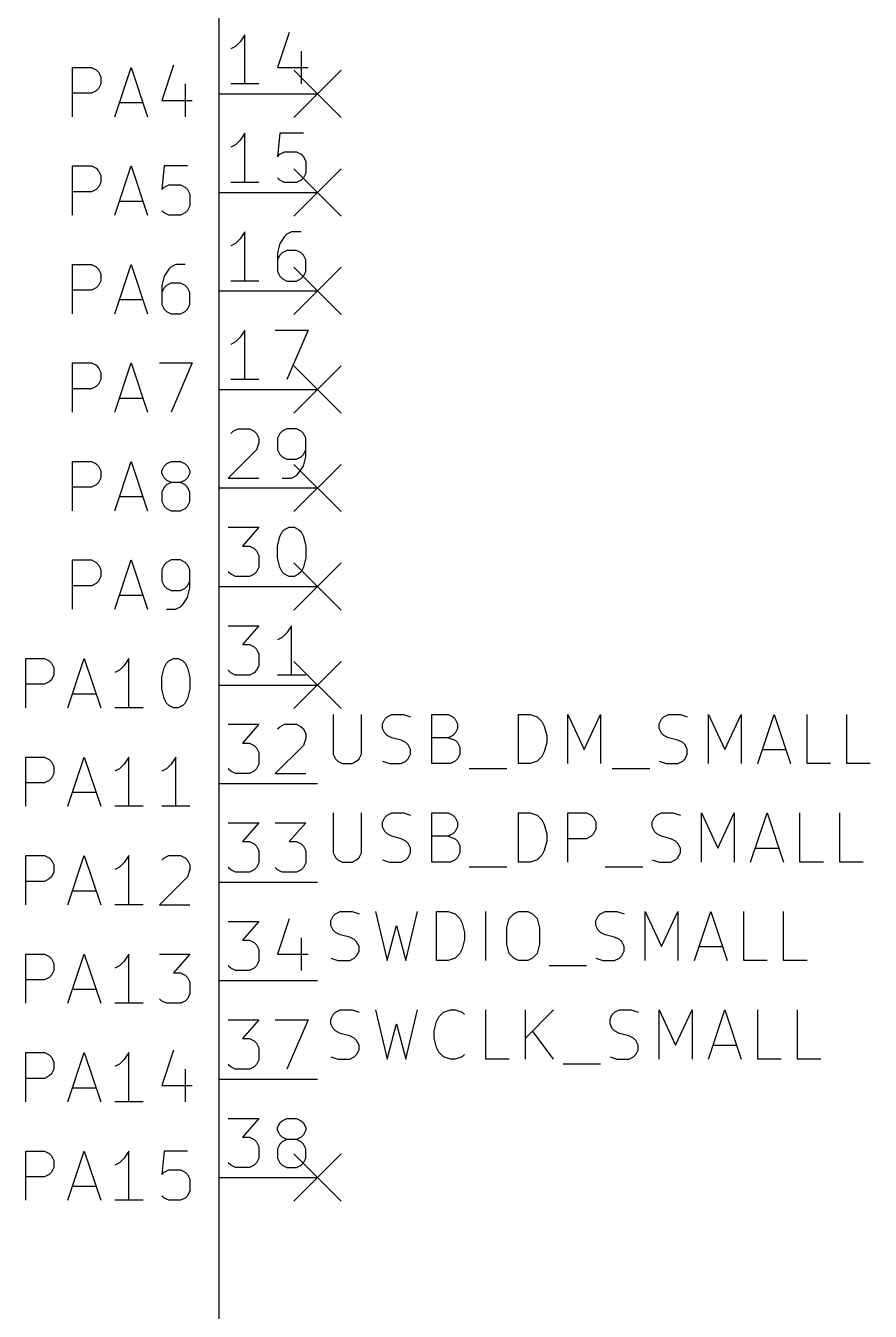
# Model space of a CAD drawing. Extents: x 0.3 to 23.2, y -16.5 to -0.2.
# Drawn here: x 13.154 to 14.011, y -4.536 to -3.231 of the extents above; entities that cross this region are included whole.
import ezdxf

# ---------------------------------------------------------------- set-up
doc = ezdxf.new("R2010")
doc.units = 0
doc.header["$MEASUREMENT"] = 0
for name, color, linetype in [('BLUE2', 5, 'CONTINUOUS'), ('CYAN2', 4, 'CONTINUOUS'), ('GRAY1', 251, 'CONTINUOUS'), ('LYELLOW', 51, 'CONTINUOUS'), ('RED2', 1, 'CONTINUOUS'), ('RED3', 11, 'CONTINUOUS')]:
    doc.layers.add(name, color=color, linetype=linetype)

msp = doc.modelspace()

# ---------------------------------------------------------------- linework, layer by layer
at = {"layer": 'BLUE2', "linetype": 'CONTINUOUS'}
for p, q in [((13.426, -3.276), (13.474, -3.324)), ((13.474, -3.276), (13.426, -3.324)), ((13.426, -3.376), (13.474, -3.424)), ((13.474, -3.376), (13.426, -3.424)), ((13.426, -3.476), (13.474, -3.524)), ((13.474, -3.476), (13.426, -3.524)), ((13.426, -3.576), (13.474, -3.624)), ((13.474, -3.576), (13.426, -3.624)), ((13.426, -3.676), (13.474, -3.724)), ((13.474, -3.676), (13.426, -3.724)), ((13.426, -3.776), (13.474, -3.824)), ((13.474, -3.776), (13.426, -3.824)), ((13.426, -3.876), (13.474, -3.924)), ((13.474, -3.876), (13.426, -3.924)), ((13.426, -4.376), (13.474, -4.424)), ((13.474, -4.376), (13.426, -4.424))]:
    msp.add_line(p, q, dxfattribs=at)
at = {"layer": 'CYAN2', "linetype": 'CONTINUOUS'}
for p, q in [((13.2014, -3.3231), (13.2014, -3.2731)), ((13.2014, -3.2731), (13.2205, -3.2731)), ((13.2205, -3.2731), (13.2252, -3.2755)), ((13.2252, -3.2755), (13.2276, -3.2779)), ((13.2443, -3.3231), (13.2609, -3.2731)), ((13.2609, -3.2731), (13.2776, -3.3231)), ((13.3038, -3.2708), (13.2919, -3.3065)), ((13.2276, -3.2779), (13.23, -3.2827)), ((13.23, -3.2827), (13.23, -3.2898)), ((13.2205, -3.2993), (13.2014, -3.2993)), ((13.2252, -3.2969), (13.2205, -3.2993)), ((13.2276, -3.2946), (13.2252, -3.2969)), ((13.23, -3.2898), (13.2276, -3.2946)), ((13.3157, -3.2898), (13.3157, -3.3231)), ((13.249, -3.3088), (13.2729, -3.3088)), ((13.2919, -3.3065), (13.3229, -3.3065)), ((13.2014, -3.4231), (13.2014, -3.3731)), ((13.2014, -3.3731), (13.2205, -3.3731)), ((13.2205, -3.3731), (13.2252, -3.3755)), ((13.2252, -3.3755), (13.2276, -3.3779)), ((13.2276, -3.3779), (13.23, -3.3827)), ((13.2443, -3.4231), (13.2609, -3.3731)), ((13.2609, -3.3731), (13.2776, -3.4231)), ((13.2943, -3.3731), (13.2919, -3.3969)), ((13.3181, -3.3731), (13.2943, -3.3731)), ((13.23, -3.3898), (13.2276, -3.3946)), ((13.23, -3.3827), (13.23, -3.3898)), ((13.2943, -3.3946), (13.299, -3.3922)), ((13.299, -3.3922), (13.311, -3.3922)), ((13.311, -3.3922), (13.3157, -3.3946)), ((13.2205, -3.3993), (13.2014, -3.3993)), ((13.2252, -3.3969), (13.2205, -3.3993)), ((13.2276, -3.3946), (13.2252, -3.3969)), ((13.2919, -3.3969), (13.2943, -3.3946)), ((13.3157, -3.3946), (13.3181, -3.3969)), ((13.3181, -3.3969), (13.3205, -3.4017)), ((13.3205, -3.4017), (13.3205, -3.4136)), ((13.249, -3.4088), (13.2729, -3.4088)), ((13.2943, -3.4208), (13.2919, -3.4184)), ((13.3181, -3.4184), (13.3157, -3.4208)), ((13.3205, -3.4136), (13.3181, -3.4184)), ((13.299, -3.4231), (13.2943, -3.4208)), ((13.311, -3.4231), (13.299, -3.4231)), ((13.3157, -3.4208), (13.311, -3.4231)), ((13.2014, -3.5231), (13.2014, -3.4731)), ((13.2014, -3.4731), (13.2205, -3.4731)), ((13.2205, -3.4731), (13.2252, -3.4755)), ((13.2252, -3.4755), (13.2276, -3.4779)), ((13.2276, -3.4779), (13.23, -3.4827)), ((13.23, -3.4827), (13.23, -3.4898)), ((13.2443, -3.5231), (13.2609, -3.4731)), ((13.2609, -3.4731), (13.2776, -3.5231)), ((13.299, -3.4779), (13.2943, -3.485)), ((13.3014, -3.4755), (13.299, -3.4779)), ((13.3062, -3.4731), (13.3014, -3.4755)), ((13.3157, -3.4731), (13.3062, -3.4731)), ((13.2252, -3.4969), (13.2205, -3.4993)), ((13.2276, -3.4946), (13.2252, -3.4969)), ((13.23, -3.4898), (13.2276, -3.4946)), ((13.2943, -3.485), (13.2919, -3.4946)), ((13.2919, -3.4946), (13.2919, -3.5136)), ((13.2943, -3.4969), (13.2919, -3.5017)), ((13.2967, -3.4946), (13.2943, -3.4969)), ((13.3014, -3.4922), (13.2967, -3.4946)), ((13.311, -3.4922), (13.3014, -3.4922)), ((13.3157, -3.4946), (13.311, -3.4922)), ((13.3181, -3.4969), (13.3157, -3.4946)), ((13.3205, -3.5017), (13.3181, -3.4969)), ((13.2205, -3.4993), (13.2014, -3.4993)), ((13.249, -3.5088), (13.2729, -3.5088)), ((13.3205, -3.5136), (13.3205, -3.5017)), ((13.2919, -3.5136), (13.2943, -3.5184)), ((13.2943, -3.5184), (13.2967, -3.5208)), ((13.2967, -3.5208), (13.3014, -3.5231)), ((13.3014, -3.5231), (13.311, -3.5231)), ((13.311, -3.5231), (13.3157, -3.5208)), ((13.3157, -3.5208), (13.3181, -3.5184)), ((13.3181, -3.5184), (13.3205, -3.5136)), ((13.2014, -3.6231), (13.2014, -3.5731)), ((13.2014, -3.5731), (13.2205, -3.5731)), ((13.2205, -3.5731), (13.2252, -3.5755)), ((13.2252, -3.5755), (13.2276, -3.5779)), ((13.2443, -3.6231), (13.2609, -3.5731)), ((13.2609, -3.5731), (13.2776, -3.6231)), ((13.2895, -3.5731), (13.3229, -3.5731)), ((13.3229, -3.5731), (13.3014, -3.6231)), ((13.2276, -3.5779), (13.23, -3.5827)), ((13.23, -3.5827), (13.23, -3.5898)), ((13.2205, -3.5993), (13.2014, -3.5993)), ((13.2252, -3.5969), (13.2205, -3.5993)), ((13.2276, -3.5946), (13.2252, -3.5969)), ((13.23, -3.5898), (13.2276, -3.5946)), ((13.249, -3.6088), (13.2729, -3.6088)), ((13.2014, -3.7231), (13.2014, -3.6731)), ((13.2014, -3.6731), (13.2205, -3.6731)), ((13.2205, -3.6731), (13.2252, -3.6755)), ((13.2252, -3.6755), (13.2276, -3.6779)), ((13.2276, -3.6779), (13.23, -3.6827)), ((13.2443, -3.7231), (13.2609, -3.6731)), ((13.2609, -3.6731), (13.2776, -3.7231)), ((13.2919, -3.6827), (13.2943, -3.6779)), ((13.2943, -3.6779), (13.2967, -3.6755)), ((13.2967, -3.6755), (13.3014, -3.6731)), ((13.3014, -3.6731), (13.311, -3.6731)), ((13.311, -3.6731), (13.3157, -3.6755)), ((13.3157, -3.6755), (13.3181, -3.6779)), ((13.3181, -3.6779), (13.3205, -3.6827)), ((13.23, -3.6898), (13.2276, -3.6946)), ((13.23, -3.6827), (13.23, -3.6898)), ((13.2919, -3.685), (13.2919, -3.6827)), ((13.2943, -3.6898), (13.2919, -3.685)), ((13.2967, -3.6922), (13.2943, -3.6898)), ((13.3014, -3.6946), (13.2967, -3.6922)), ((13.3157, -3.6922), (13.311, -3.6946)), ((13.3181, -3.6898), (13.3157, -3.6922)), ((13.3205, -3.685), (13.3181, -3.6898)), ((13.3205, -3.6827), (13.3205, -3.685)), ((13.2205, -3.6993), (13.2014, -3.6993)), ((13.2252, -3.6969), (13.2205, -3.6993)), ((13.2276, -3.6946), (13.2252, -3.6969)), ((13.2943, -3.6993), (13.2919, -3.7041)), ((13.2919, -3.7041), (13.2919, -3.7136)), ((13.2967, -3.6969), (13.2943, -3.6993)), ((13.3014, -3.6946), (13.2967, -3.6969)), ((13.311, -3.6946), (13.3014, -3.6946)), ((13.3157, -3.6969), (13.311, -3.6946)), ((13.3181, -3.6993), (13.3157, -3.6969)), ((13.3205, -3.7041), (13.3181, -3.6993)), ((13.3205, -3.7136), (13.3205, -3.7041)), ((13.249, -3.7088), (13.2729, -3.7088)), ((13.2919, -3.7136), (13.2943, -3.7184)), ((13.2943, -3.7184), (13.2967, -3.7208)), ((13.3157, -3.7208), (13.3181, -3.7184)), ((13.3181, -3.7184), (13.3205, -3.7136)), ((13.2967, -3.7208), (13.3014, -3.7231)), ((13.3014, -3.7231), (13.311, -3.7231)), ((13.311, -3.7231), (13.3157, -3.7208)), ((13.2014, -3.8231), (13.2014, -3.7731)), ((13.2014, -3.7731), (13.2205, -3.7731)), ((13.2205, -3.7731), (13.2252, -3.7755)), ((13.2252, -3.7755), (13.2276, -3.7779)), ((13.2276, -3.7779), (13.23, -3.7827)), ((13.23, -3.7827), (13.23, -3.7898)), ((13.2443, -3.8231), (13.2609, -3.7731)), ((13.2609, -3.7731), (13.2776, -3.8231)), ((13.2943, -3.7779), (13.2919, -3.7827)), ((13.2919, -3.7827), (13.2919, -3.7946)), ((13.2967, -3.7755), (13.2943, -3.7779)), ((13.3014, -3.7731), (13.2967, -3.7755)), ((13.311, -3.7731), (13.3014, -3.7731)), ((13.3157, -3.7755), (13.311, -3.7731)), ((13.3181, -3.7779), (13.3157, -3.7755)), ((13.3205, -3.7827), (13.3181, -3.7779)), ((13.3205, -3.8017), (13.3205, -3.7827)), ((13.2252, -3.7969), (13.2205, -3.7993)), ((13.2276, -3.7946), (13.2252, -3.7969)), ((13.23, -3.7898), (13.2276, -3.7946)), ((13.2919, -3.7946), (13.2943, -3.7993)), ((13.3181, -3.7993), (13.3205, -3.7946)), ((13.2205, -3.7993), (13.2014, -3.7993)), ((13.249, -3.8088), (13.2729, -3.8088)), ((13.2943, -3.7993), (13.2967, -3.8017)), ((13.2967, -3.8017), (13.3014, -3.8041)), ((13.3014, -3.8041), (13.311, -3.8041)), ((13.311, -3.8041), (13.3157, -3.8017)), ((13.3157, -3.8017), (13.3181, -3.7993)), ((13.3181, -3.8112), (13.3205, -3.8017)), ((13.2967, -3.8231), (13.3062, -3.8231)), ((13.3062, -3.8231), (13.311, -3.8208)), ((13.311, -3.8208), (13.3133, -3.8184)), ((13.3133, -3.8184), (13.3181, -3.8112)), ((13.1538, -3.9231), (13.1538, -3.8731)), ((13.1538, -3.8731), (13.1729, -3.8731)), ((13.1729, -3.8731), (13.1776, -3.8755)), ((13.1776, -3.8755), (13.18, -3.8779)), ((13.1967, -3.9231), (13.2133, -3.8731)), ((13.2133, -3.8731), (13.23, -3.9231)), ((13.2586, -3.8731), (13.2538, -3.8803)), ((13.2586, -3.9231), (13.2586, -3.8731)), ((13.2967, -3.8779), (13.299, -3.8755)), ((13.299, -3.8755), (13.3038, -3.8731)), ((13.3038, -3.8731), (13.3086, -3.8731)), ((13.3086, -3.8731), (13.3133, -3.8755)), ((13.3133, -3.8755), (13.3157, -3.8779)), ((13.18, -3.8779), (13.1824, -3.8827)), ((13.1824, -3.8827), (13.1824, -3.8898)), ((13.249, -3.885), (13.2443, -3.8874)), ((13.2538, -3.8803), (13.249, -3.885)), ((13.2919, -3.8922), (13.2943, -3.8827)), ((13.2943, -3.8827), (13.2967, -3.8779)), ((13.3157, -3.8779), (13.3181, -3.8827)), ((13.3181, -3.8827), (13.3205, -3.8922)), ((13.1729, -3.8993), (13.1538, -3.8993)), ((13.1776, -3.8969), (13.1729, -3.8993)), ((13.18, -3.8946), (13.1776, -3.8969)), ((13.1824, -3.8898), (13.18, -3.8946)), ((13.2919, -3.9041), (13.2919, -3.8922)), ((13.3205, -3.8922), (13.3205, -3.9041)), ((13.2014, -3.9088), (13.2252, -3.9088)), ((13.2943, -3.9136), (13.2919, -3.9041)), ((13.2967, -3.9184), (13.2943, -3.9136)), ((13.3181, -3.9136), (13.3157, -3.9184)), ((13.3205, -3.9041), (13.3181, -3.9136)), ((13.2729, -3.9231), (13.2443, -3.9231)), ((13.299, -3.9208), (13.2967, -3.9184)), ((13.3038, -3.9231), (13.299, -3.9208)), ((13.3086, -3.9231), (13.3038, -3.9231)), ((13.3133, -3.9208), (13.3086, -3.9231)), ((13.3157, -3.9184), (13.3133, -3.9208)), ((13.1538, -4.0231), (13.1538, -3.9731)), ((13.1538, -3.9731), (13.1729, -3.9731)), ((13.1729, -3.9731), (13.1776, -3.9755)), ((13.1776, -3.9755), (13.18, -3.9779)), ((13.18, -3.9779), (13.1824, -3.9827)), ((13.1967, -4.0231), (13.2133, -3.9731)), ((13.2133, -3.9731), (13.23, -4.0231)), ((13.2586, -3.9731), (13.2538, -3.9803)), ((13.2586, -4.0231), (13.2586, -3.9731)), ((13.3062, -3.9731), (13.3014, -3.9803)), ((13.3062, -4.0231), (13.3062, -3.9731)), ((13.1824, -3.9898), (13.18, -3.9946)), ((13.1824, -3.9827), (13.1824, -3.9898)), ((13.249, -3.985), (13.2443, -3.9874)), ((13.2538, -3.9803), (13.249, -3.985)), ((13.2967, -3.985), (13.2919, -3.9874)), ((13.3014, -3.9803), (13.2967, -3.985)), ((13.1729, -3.9993), (13.1538, -3.9993)), ((13.1776, -3.9969), (13.1729, -3.9993)), ((13.18, -3.9946), (13.1776, -3.9969)), ((13.2014, -4.0088), (13.2252, -4.0088)), ((13.2729, -4.0231), (13.2443, -4.0231)), ((13.3205, -4.0231), (13.2919, -4.0231)), ((13.1538, -4.1231), (13.1538, -4.0731)), ((13.1538, -4.0731), (13.1729, -4.0731)), ((13.1729, -4.0731), (13.1776, -4.0755)), ((13.1776, -4.0755), (13.18, -4.0779)), ((13.18, -4.0779), (13.1824, -4.0827)), ((13.1824, -4.0827), (13.1824, -4.0898)), ((13.1967, -4.1231), (13.2133, -4.0731)), ((13.2133, -4.0731), (13.23, -4.1231)), ((13.2538, -4.0803), (13.249, -4.085)), ((13.2586, -4.0731), (13.2538, -4.0803)), ((13.2586, -4.1231), (13.2586, -4.0731)), ((13.2919, -4.0779), (13.2943, -4.0755)), ((13.2943, -4.0755), (13.299, -4.0731)), ((13.299, -4.0731), (13.311, -4.0731)), ((13.311, -4.0731), (13.3157, -4.0755)), ((13.3157, -4.0755), (13.3181, -4.0779)), ((13.3181, -4.0779), (13.3205, -4.0827)), ((13.3205, -4.0827), (13.3205, -4.0874)), ((13.1776, -4.0969), (13.1729, -4.0993)), ((13.18, -4.0946), (13.1776, -4.0969)), ((13.1824, -4.0898), (13.18, -4.0946)), ((13.249, -4.085), (13.2443, -4.0874)), ((13.3181, -4.0946), (13.2895, -4.1231)), ((13.3205, -4.0874), (13.3181, -4.0946)), ((13.1729, -4.0993), (13.1538, -4.0993)), ((13.2014, -4.1088), (13.2252, -4.1088)), ((13.2729, -4.1231), (13.2443, -4.1231)), ((13.2895, -4.1231), (13.3205, -4.1231)), ((13.1538, -4.2231), (13.1538, -4.1731)), ((13.1538, -4.1731), (13.1729, -4.1731)), ((13.1729, -4.1731), (13.1776, -4.1755)), ((13.1776, -4.1755), (13.18, -4.1779)), ((13.1967, -4.2231), (13.2133, -4.1731)), ((13.2133, -4.1731), (13.23, -4.2231)), ((13.2586, -4.1731), (13.2538, -4.1803)), ((13.2586, -4.2231), (13.2586, -4.1731)), ((13.2895, -4.1731), (13.3205, -4.1731)), ((13.3205, -4.1731), (13.3038, -4.1922)), ((13.18, -4.1779), (13.1824, -4.1827)), ((13.1824, -4.1827), (13.1824, -4.1898)), ((13.249, -4.185), (13.2443, -4.1874)), ((13.2538, -4.1803), (13.249, -4.185)), ((13.1729, -4.1993), (13.1538, -4.1993)), ((13.1776, -4.1969), (13.1729, -4.1993)), ((13.18, -4.1946), (13.1776, -4.1969)), ((13.1824, -4.1898), (13.18, -4.1946)), ((13.3038, -4.1922), (13.311, -4.1922)), ((13.311, -4.1922), (13.3157, -4.1946)), ((13.3157, -4.1946), (13.3181, -4.1969)), ((13.3181, -4.1969), (13.3205, -4.2017)), ((13.3205, -4.2017), (13.3205, -4.2136)), ((13.2014, -4.2088), (13.2252, -4.2088)), ((13.3205, -4.2136), (13.3181, -4.2184)), ((13.2729, -4.2231), (13.2443, -4.2231)), ((13.2919, -4.2208), (13.2895, -4.2184)), ((13.2967, -4.2231), (13.2919, -4.2208)), ((13.311, -4.2231), (13.2967, -4.2231)), ((13.3157, -4.2208), (13.311, -4.2231)), ((13.3181, -4.2184), (13.3157, -4.2208)), ((13.1538, -4.3231), (13.1538, -4.2731)), ((13.1538, -4.2731), (13.1729, -4.2731)), ((13.1729, -4.2731), (13.1776, -4.2755)), ((13.1776, -4.2755), (13.18, -4.2779)), ((13.18, -4.2779), (13.1824, -4.2827)), ((13.1967, -4.3231), (13.2133, -4.2731)), ((13.2133, -4.2731), (13.23, -4.3231)), ((13.2538, -4.2803), (13.249, -4.285)), ((13.2586, -4.2731), (13.2538, -4.2803)), ((13.2586, -4.3231), (13.2586, -4.2731)), ((13.3038, -4.2708), (13.2919, -4.3065)), ((13.1824, -4.2898), (13.18, -4.2946)), ((13.1824, -4.2827), (13.1824, -4.2898)), ((13.249, -4.285), (13.2443, -4.2874)), ((13.3157, -4.2898), (13.3157, -4.3231)), ((13.1729, -4.2993), (13.1538, -4.2993)), ((13.1776, -4.2969), (13.1729, -4.2993)), ((13.18, -4.2946), (13.1776, -4.2969)), ((13.2919, -4.3065), (13.3229, -4.3065)), ((13.2014, -4.3088), (13.2252, -4.3088)), ((13.2729, -4.3231), (13.2443, -4.3231)), ((13.1538, -4.4231), (13.1538, -4.3731)), ((13.1538, -4.3731), (13.1729, -4.3731)), ((13.1729, -4.3731), (13.1776, -4.3755)), ((13.1776, -4.3755), (13.18, -4.3779)), ((13.18, -4.3779), (13.1824, -4.3827)), ((13.1824, -4.3827), (13.1824, -4.3898)), ((13.1967, -4.4231), (13.2133, -4.3731)), ((13.2133, -4.3731), (13.23, -4.4231)), ((13.2538, -4.3803), (13.249, -4.385)), ((13.2586, -4.3731), (13.2538, -4.3803)), ((13.2586, -4.4231), (13.2586, -4.3731)), ((13.2943, -4.3731), (13.2919, -4.3969)), ((13.3181, -4.3731), (13.2943, -4.3731)), ((13.1776, -4.3969), (13.1729, -4.3993)), ((13.18, -4.3946), (13.1776, -4.3969)), ((13.1824, -4.3898), (13.18, -4.3946)), ((13.249, -4.385), (13.2443, -4.3874)), ((13.2919, -4.3969), (13.2943, -4.3946)), ((13.2943, -4.3946), (13.299, -4.3922)), ((13.299, -4.3922), (13.311, -4.3922)), ((13.311, -4.3922), (13.3157, -4.3946)), ((13.3157, -4.3946), (13.3181, -4.3969)), ((13.3181, -4.3969), (13.3205, -4.4017)), ((13.1729, -4.3993), (13.1538, -4.3993)), ((13.2014, -4.4088), (13.2252, -4.4088)), ((13.3205, -4.4017), (13.3205, -4.4136)), ((13.2729, -4.4231), (13.2443, -4.4231)), ((13.2943, -4.4208), (13.2919, -4.4184)), ((13.299, -4.4231), (13.2943, -4.4208)), ((13.311, -4.4231), (13.299, -4.4231)), ((13.3157, -4.4208), (13.311, -4.4231)), ((13.3181, -4.4184), (13.3157, -4.4208)), ((13.3205, -4.4136), (13.3181, -4.4184))]:
    msp.add_line(p, q, dxfattribs=at)
at = {"layer": 'GRAY1', "linetype": 'CONTINUOUS'}
for p, q in [((13.466, -3.9298), (13.466, -3.9703)), ((13.4946, -3.9703), (13.4946, -3.9298)), ((13.516, -3.9393), (13.5184, -3.9346)), ((13.516, -3.9441), (13.516, -3.9393)), ((13.5184, -3.9346), (13.5208, -3.9322)), ((13.5208, -3.9322), (13.5255, -3.9298)), ((13.5255, -3.9298), (13.5374, -3.9298)), ((13.5374, -3.9298), (13.5446, -3.9322)), ((13.566, -3.9798), (13.566, -3.9298)), ((13.566, -3.9298), (13.5827, -3.9298)), ((13.5827, -3.9298), (13.5874, -3.9322)), ((13.5874, -3.9322), (13.5898, -3.9346)), ((13.5898, -3.9346), (13.5922, -3.9393)), ((13.5922, -3.9393), (13.5922, -3.9441)), ((13.6541, -3.9798), (13.6541, -3.9298)), ((13.6541, -3.9298), (13.666, -3.9298)), ((13.666, -3.9298), (13.6732, -3.9322)), ((13.6732, -3.9322), (13.6779, -3.9369)), ((13.6779, -3.9369), (13.6803, -3.9417)), ((13.7041, -3.9798), (13.7041, -3.9298)), ((13.7041, -3.9298), (13.7208, -3.9655)), ((13.7208, -3.9655), (13.7374, -3.9298)), ((13.7374, -3.9298), (13.7374, -3.9798)), ((13.797, -3.9393), (13.7993, -3.9346)), ((13.797, -3.9441), (13.797, -3.9393)), ((13.7993, -3.9346), (13.8017, -3.9322)), ((13.8017, -3.9322), (13.8065, -3.9298)), ((13.8065, -3.9298), (13.8184, -3.9298)), ((13.8184, -3.9298), (13.8255, -3.9322)), ((13.847, -3.9798), (13.847, -3.9298)), ((13.847, -3.9298), (13.8636, -3.9655)), ((13.8636, -3.9655), (13.8803, -3.9298)), ((13.8803, -3.9298), (13.8803, -3.9798)), ((13.897, -3.9798), (13.9136, -3.9298)), ((13.9136, -3.9298), (13.9303, -3.9798)), ((13.947, -3.9798), (13.947, -3.9298)), ((13.9874, -3.9798), (13.9874, -3.9298)), ((13.5184, -3.9488), (13.516, -3.9441)), ((13.5208, -3.9512), (13.5184, -3.9488)), ((13.5255, -3.9536), (13.5208, -3.9512)), ((13.5351, -3.956), (13.5255, -3.9536)), ((13.5827, -3.9536), (13.566, -3.9536)), ((13.5874, -3.9512), (13.5827, -3.9536)), ((13.5827, -3.9536), (13.5898, -3.956)), ((13.5898, -3.9488), (13.5874, -3.9512)), ((13.5922, -3.9441), (13.5898, -3.9488)), ((13.6803, -3.9417), (13.6827, -3.9512)), ((13.6827, -3.9512), (13.6827, -3.9584)), ((13.7993, -3.9488), (13.797, -3.9441)), ((13.8017, -3.9512), (13.7993, -3.9488)), ((13.8065, -3.9536), (13.8017, -3.9512)), ((13.816, -3.956), (13.8065, -3.9536)), ((13.5398, -3.9584), (13.5351, -3.956)), ((13.5422, -3.9608), (13.5398, -3.9584)), ((13.5446, -3.9655), (13.5422, -3.9608)), ((13.5446, -3.9703), (13.5446, -3.9655)), ((13.5898, -3.956), (13.5922, -3.9584)), ((13.5922, -3.9584), (13.5946, -3.9631)), ((13.5946, -3.9631), (13.5946, -3.9703)), ((13.6827, -3.9584), (13.6803, -3.9679)), ((13.8208, -3.9584), (13.816, -3.956)), ((13.8232, -3.9608), (13.8208, -3.9584)), ((13.8255, -3.9655), (13.8232, -3.9608)), ((13.8255, -3.9703), (13.8255, -3.9655)), ((13.9017, -3.9655), (13.9255, -3.9655)), ((13.466, -3.9703), (13.4684, -3.975)), ((13.4684, -3.975), (13.4708, -3.9774)), ((13.4708, -3.9774), (13.4755, -3.9798)), ((13.4755, -3.9798), (13.4851, -3.9798)), ((13.4851, -3.9798), (13.4898, -3.9774)), ((13.4898, -3.9774), (13.4922, -3.975)), ((13.4922, -3.975), (13.4946, -3.9703)), ((13.516, -3.9774), (13.5232, -3.9798)), ((13.5232, -3.9798), (13.5351, -3.9798)), ((13.5351, -3.9798), (13.5398, -3.9774)), ((13.5398, -3.9774), (13.5422, -3.975)), ((13.5422, -3.975), (13.5446, -3.9703)), ((13.5851, -3.9798), (13.566, -3.9798)), ((13.5898, -3.9774), (13.5851, -3.9798)), ((13.5922, -3.975), (13.5898, -3.9774)), ((13.5946, -3.9703), (13.5922, -3.975)), ((13.666, -3.9798), (13.6541, -3.9798)), ((13.6732, -3.9774), (13.666, -3.9798)), ((13.6779, -3.9727), (13.6732, -3.9774)), ((13.6803, -3.9679), (13.6779, -3.9727)), ((13.797, -3.9774), (13.8041, -3.9798)), ((13.8041, -3.9798), (13.816, -3.9798)), ((13.816, -3.9798), (13.8208, -3.9774)), ((13.8208, -3.9774), (13.8232, -3.975)), ((13.8232, -3.975), (13.8255, -3.9703)), ((13.9708, -3.9798), (13.947, -3.9798)), ((14.0112, -3.9798), (13.9874, -3.9798)), ((13.6041, -3.9846), (13.6422, -3.9846)), ((13.7493, -3.9846), (13.7874, -3.9846)), ((13.466, -4.0298), (13.466, -4.0703)), ((13.4946, -4.0703), (13.4946, -4.0298)), ((13.5184, -4.0346), (13.5208, -4.0322)), ((13.5208, -4.0322), (13.5255, -4.0298)), ((13.5255, -4.0298), (13.5374, -4.0298)), ((13.5374, -4.0298), (13.5446, -4.0322)), ((13.566, -4.0798), (13.566, -4.0298)), ((13.566, -4.0298), (13.5827, -4.0298)), ((13.5827, -4.0298), (13.5874, -4.0322)), ((13.5874, -4.0322), (13.5898, -4.0346)), ((13.6541, -4.0798), (13.6541, -4.0298)), ((13.6541, -4.0298), (13.666, -4.0298)), ((13.666, -4.0298), (13.6732, -4.0322)), ((13.6732, -4.0322), (13.6779, -4.0369)), ((13.7041, -4.0798), (13.7041, -4.0298)), ((13.7041, -4.0298), (13.7232, -4.0298)), ((13.7232, -4.0298), (13.7279, -4.0322)), ((13.7279, -4.0322), (13.7303, -4.0346)), ((13.7922, -4.0346), (13.7946, -4.0322)), ((13.7946, -4.0322), (13.7993, -4.0298)), ((13.7993, -4.0298), (13.8112, -4.0298)), ((13.8112, -4.0298), (13.8184, -4.0322)), ((13.8398, -4.0798), (13.8398, -4.0298)), ((13.8398, -4.0298), (13.8565, -4.0655)), ((13.8565, -4.0655), (13.8732, -4.0298)), ((13.8732, -4.0298), (13.8732, -4.0798)), ((13.8898, -4.0798), (13.9065, -4.0298)), ((13.9065, -4.0298), (13.9232, -4.0798)), ((13.9398, -4.0798), (13.9398, -4.0298)), ((13.9803, -4.0798), (13.9803, -4.0298)), ((13.516, -4.0393), (13.5184, -4.0346)), ((13.516, -4.0441), (13.516, -4.0393)), ((13.5184, -4.0488), (13.516, -4.0441)), ((13.5898, -4.0346), (13.5922, -4.0393)), ((13.5922, -4.0441), (13.5898, -4.0488)), ((13.5922, -4.0393), (13.5922, -4.0441)), ((13.6779, -4.0369), (13.6803, -4.0417)), ((13.6803, -4.0417), (13.6827, -4.0512)), ((13.7303, -4.0346), (13.7327, -4.0393)), ((13.7327, -4.0393), (13.7327, -4.0465)), ((13.7898, -4.0393), (13.7922, -4.0346)), ((13.7898, -4.0441), (13.7898, -4.0393)), ((13.7922, -4.0488), (13.7898, -4.0441)), ((13.5208, -4.0512), (13.5184, -4.0488)), ((13.5255, -4.0536), (13.5208, -4.0512)), ((13.5351, -4.056), (13.5255, -4.0536)), ((13.5398, -4.0584), (13.5351, -4.056)), ((13.5422, -4.0608), (13.5398, -4.0584)), ((13.5827, -4.0536), (13.566, -4.0536)), ((13.5874, -4.0512), (13.5827, -4.0536)), ((13.5827, -4.0536), (13.5898, -4.056)), ((13.5898, -4.0488), (13.5874, -4.0512)), ((13.5898, -4.056), (13.5922, -4.0584)), ((13.5922, -4.0584), (13.5946, -4.0631)), ((13.6827, -4.0584), (13.6803, -4.0679)), ((13.6827, -4.0512), (13.6827, -4.0584)), ((13.7232, -4.056), (13.7041, -4.056)), ((13.7279, -4.0536), (13.7232, -4.056)), ((13.7303, -4.0512), (13.7279, -4.0536)), ((13.7327, -4.0465), (13.7303, -4.0512)), ((13.7946, -4.0512), (13.7922, -4.0488)), ((13.7993, -4.0536), (13.7946, -4.0512)), ((13.8089, -4.056), (13.7993, -4.0536)), ((13.8136, -4.0584), (13.8089, -4.056)), ((13.816, -4.0608), (13.8136, -4.0584)), ((13.466, -4.0703), (13.4684, -4.075)), ((13.4922, -4.075), (13.4946, -4.0703)), ((13.5446, -4.0655), (13.5422, -4.0608)), ((13.5422, -4.075), (13.5446, -4.0703)), ((13.5446, -4.0703), (13.5446, -4.0655)), ((13.5946, -4.0703), (13.5922, -4.075)), ((13.5946, -4.0631), (13.5946, -4.0703)), ((13.6803, -4.0679), (13.6779, -4.0727)), ((13.8184, -4.0655), (13.816, -4.0608)), ((13.816, -4.075), (13.8184, -4.0703)), ((13.8184, -4.0703), (13.8184, -4.0655)), ((13.8946, -4.0655), (13.9184, -4.0655)), ((13.4684, -4.075), (13.4708, -4.0774)), ((13.4708, -4.0774), (13.4755, -4.0798)), ((13.4755, -4.0798), (13.4851, -4.0798)), ((13.4851, -4.0798), (13.4898, -4.0774)), ((13.4898, -4.0774), (13.4922, -4.075)), ((13.516, -4.0774), (13.5232, -4.0798)), ((13.5232, -4.0798), (13.5351, -4.0798)), ((13.5351, -4.0798), (13.5398, -4.0774)), ((13.5398, -4.0774), (13.5422, -4.075)), ((13.5851, -4.0798), (13.566, -4.0798)), ((13.5898, -4.0774), (13.5851, -4.0798)), ((13.5922, -4.075), (13.5898, -4.0774)), ((13.6041, -4.0846), (13.6422, -4.0846)), ((13.666, -4.0798), (13.6541, -4.0798)), ((13.6732, -4.0774), (13.666, -4.0798)), ((13.6779, -4.0727), (13.6732, -4.0774)), ((13.7422, -4.0846), (13.7803, -4.0846)), ((13.7898, -4.0774), (13.797, -4.0798)), ((13.797, -4.0798), (13.8089, -4.0798)), ((13.8089, -4.0798), (13.8136, -4.0774)), ((13.8136, -4.0774), (13.816, -4.075)), ((13.9636, -4.0798), (13.9398, -4.0798)), ((14.0041, -4.0798), (13.9803, -4.0798)), ((13.4636, -4.1393), (13.466, -4.1346)), ((13.466, -4.1346), (13.4684, -4.1322)), ((13.4684, -4.1322), (13.4732, -4.1298)), ((13.4732, -4.1298), (13.4851, -4.1298)), ((13.4851, -4.1298), (13.4922, -4.1322)), ((13.5089, -4.1298), (13.5208, -4.1798)), ((13.5398, -4.1798), (13.5517, -4.1298)), ((13.5708, -4.1798), (13.5708, -4.1298)), ((13.5708, -4.1298), (13.5827, -4.1298)), ((13.5827, -4.1298), (13.5898, -4.1322)), ((13.5898, -4.1322), (13.5946, -4.1369)), ((13.6208, -4.1798), (13.6208, -4.1298)), ((13.6446, -4.1369), (13.6493, -4.1322)), ((13.6493, -4.1322), (13.6541, -4.1298)), ((13.6541, -4.1298), (13.6636, -4.1298)), ((13.6636, -4.1298), (13.6684, -4.1322)), ((13.6684, -4.1322), (13.6732, -4.1369)), ((13.7327, -4.1393), (13.7351, -4.1346)), ((13.7351, -4.1346), (13.7374, -4.1322)), ((13.7374, -4.1322), (13.7422, -4.1298)), ((13.7422, -4.1298), (13.7541, -4.1298)), ((13.7541, -4.1298), (13.7613, -4.1322)), ((13.7827, -4.1798), (13.7827, -4.1298)), ((13.7827, -4.1298), (13.7993, -4.1655)), ((13.7993, -4.1655), (13.816, -4.1298)), ((13.816, -4.1298), (13.816, -4.1798)), ((13.8327, -4.1798), (13.8493, -4.1298)), ((13.8493, -4.1298), (13.866, -4.1798)), ((13.8827, -4.1798), (13.8827, -4.1298)), ((13.9232, -4.1798), (13.9232, -4.1298)), ((13.4636, -4.1441), (13.4636, -4.1393)), ((13.466, -4.1488), (13.4636, -4.1441)), ((13.4684, -4.1512), (13.466, -4.1488)), ((13.5208, -4.1798), (13.5303, -4.1441)), ((13.5303, -4.1441), (13.5398, -4.1798)), ((13.5946, -4.1369), (13.597, -4.1417)), ((13.597, -4.1417), (13.5993, -4.1512)), ((13.6422, -4.1465), (13.6446, -4.1369)), ((13.6422, -4.1631), (13.6422, -4.1465)), ((13.6732, -4.1369), (13.6755, -4.1465)), ((13.6755, -4.1465), (13.6755, -4.1631)), ((13.7327, -4.1441), (13.7327, -4.1393)), ((13.7351, -4.1488), (13.7327, -4.1441)), ((13.7374, -4.1512), (13.7351, -4.1488)), ((13.4732, -4.1536), (13.4684, -4.1512)), ((13.4827, -4.156), (13.4732, -4.1536)), ((13.4874, -4.1584), (13.4827, -4.156)), ((13.4898, -4.1608), (13.4874, -4.1584)), ((13.4922, -4.1655), (13.4898, -4.1608)), ((13.5993, -4.1584), (13.597, -4.1679)), ((13.5993, -4.1512), (13.5993, -4.1584)), ((13.7422, -4.1536), (13.7374, -4.1512)), ((13.7517, -4.156), (13.7422, -4.1536)), ((13.7565, -4.1584), (13.7517, -4.156)), ((13.7589, -4.1608), (13.7565, -4.1584)), ((13.7613, -4.1655), (13.7589, -4.1608)), ((13.4874, -4.1774), (13.4898, -4.175)), ((13.4898, -4.175), (13.4922, -4.1703)), ((13.4922, -4.1703), (13.4922, -4.1655)), ((13.5946, -4.1727), (13.5898, -4.1774)), ((13.597, -4.1679), (13.5946, -4.1727)), ((13.6446, -4.1727), (13.6422, -4.1631)), ((13.6493, -4.1774), (13.6446, -4.1727)), ((13.6732, -4.1727), (13.6684, -4.1774)), ((13.6755, -4.1631), (13.6732, -4.1727)), ((13.7565, -4.1774), (13.7589, -4.175)), ((13.7589, -4.175), (13.7613, -4.1703)), ((13.7613, -4.1703), (13.7613, -4.1655)), ((13.8374, -4.1655), (13.8612, -4.1655)), ((13.4636, -4.1774), (13.4708, -4.1798)), ((13.4708, -4.1798), (13.4827, -4.1798)), ((13.4827, -4.1798), (13.4874, -4.1774)), ((13.5827, -4.1798), (13.5708, -4.1798)), ((13.5898, -4.1774), (13.5827, -4.1798)), ((13.6541, -4.1798), (13.6493, -4.1774)), ((13.6636, -4.1798), (13.6541, -4.1798)), ((13.6684, -4.1774), (13.6636, -4.1798)), ((13.6851, -4.1846), (13.7232, -4.1846)), ((13.7327, -4.1774), (13.7398, -4.1798)), ((13.7398, -4.1798), (13.7517, -4.1798)), ((13.7517, -4.1798), (13.7565, -4.1774)), ((13.9065, -4.1798), (13.8827, -4.1798)), ((13.947, -4.1798), (13.9232, -4.1798)), ((13.4636, -4.2393), (13.466, -4.2346)), ((13.4636, -4.2441), (13.4636, -4.2393)), ((13.466, -4.2346), (13.4684, -4.2322)), ((13.4684, -4.2322), (13.4732, -4.2298)), ((13.4732, -4.2298), (13.4851, -4.2298)), ((13.4851, -4.2298), (13.4922, -4.2322)), ((13.5089, -4.2298), (13.5208, -4.2798)), ((13.5398, -4.2798), (13.5517, -4.2298)), ((13.5708, -4.2417), (13.5732, -4.2369)), ((13.5732, -4.2369), (13.5779, -4.2322)), ((13.5779, -4.2322), (13.5851, -4.2298)), ((13.5851, -4.2298), (13.5898, -4.2298)), ((13.5898, -4.2298), (13.597, -4.2322)), ((13.597, -4.2322), (13.5993, -4.2346)), ((13.6208, -4.2798), (13.6208, -4.2298)), ((13.6612, -4.2798), (13.6612, -4.2298)), ((13.6898, -4.2298), (13.6612, -4.2584)), ((13.747, -4.2393), (13.7493, -4.2346)), ((13.747, -4.2441), (13.747, -4.2393)), ((13.7493, -4.2346), (13.7517, -4.2322)), ((13.7517, -4.2322), (13.7565, -4.2298)), ((13.7565, -4.2298), (13.7684, -4.2298)), ((13.7684, -4.2298), (13.7755, -4.2322)), ((13.797, -4.2798), (13.797, -4.2298)), ((13.797, -4.2298), (13.8136, -4.2655)), ((13.8136, -4.2655), (13.8303, -4.2298)), ((13.8303, -4.2298), (13.8303, -4.2798)), ((13.847, -4.2798), (13.8636, -4.2298)), ((13.8636, -4.2298), (13.8803, -4.2798)), ((13.897, -4.2798), (13.897, -4.2298)), ((13.9374, -4.2798), (13.9374, -4.2298)), ((13.466, -4.2488), (13.4636, -4.2441)), ((13.4684, -4.2512), (13.466, -4.2488)), ((13.4732, -4.2536), (13.4684, -4.2512)), ((13.4827, -4.256), (13.4732, -4.2536)), ((13.5208, -4.2798), (13.5303, -4.2441)), ((13.5303, -4.2441), (13.5398, -4.2798)), ((13.5684, -4.2512), (13.5708, -4.2417)), ((13.5684, -4.2584), (13.5684, -4.2512)), ((13.6898, -4.2798), (13.6684, -4.2512)), ((13.7493, -4.2488), (13.747, -4.2441)), ((13.7517, -4.2512), (13.7493, -4.2488)), ((13.7565, -4.2536), (13.7517, -4.2512)), ((13.766, -4.256), (13.7565, -4.2536)), ((13.4874, -4.2584), (13.4827, -4.256)), ((13.4898, -4.2608), (13.4874, -4.2584)), ((13.4922, -4.2655), (13.4898, -4.2608)), ((13.4922, -4.2703), (13.4922, -4.2655)), ((13.5708, -4.2679), (13.5684, -4.2584)), ((13.7708, -4.2584), (13.766, -4.256)), ((13.7732, -4.2608), (13.7708, -4.2584)), ((13.7755, -4.2655), (13.7732, -4.2608)), ((13.7755, -4.2703), (13.7755, -4.2655)), ((13.8517, -4.2655), (13.8755, -4.2655)), ((13.4636, -4.2774), (13.4708, -4.2798)), ((13.4708, -4.2798), (13.4827, -4.2798)), ((13.4827, -4.2798), (13.4874, -4.2774)), ((13.4874, -4.2774), (13.4898, -4.275)), ((13.4898, -4.275), (13.4922, -4.2703)), ((13.5732, -4.2727), (13.5708, -4.2679)), ((13.5779, -4.2774), (13.5732, -4.2727)), ((13.5851, -4.2798), (13.5779, -4.2774)), ((13.5898, -4.2798), (13.5851, -4.2798)), ((13.597, -4.2774), (13.5898, -4.2798)), ((13.5993, -4.275), (13.597, -4.2774)), ((13.6446, -4.2798), (13.6208, -4.2798)), ((13.747, -4.2774), (13.7541, -4.2798)), ((13.7541, -4.2798), (13.766, -4.2798)), ((13.766, -4.2798), (13.7708, -4.2774)), ((13.7708, -4.2774), (13.7732, -4.275)), ((13.7732, -4.275), (13.7755, -4.2703)), ((13.9208, -4.2798), (13.897, -4.2798)), ((13.9612, -4.2798), (13.9374, -4.2798)), ((13.6993, -4.2846), (13.7374, -4.2846))]:
    msp.add_line(p, q, dxfattribs=at)
at = {"layer": 'LYELLOW', "linetype": 'CONTINUOUS'}
msp.add_line((13.35, -2.7), (13.35, -5.7), dxfattribs=at)
at = {"layer": 'RED2', "linetype": 'CONTINUOUS'}
for p, q in [((13.35, -2.7), (13.35, -5.7)), ((13.35, -3.3), (13.45, -3.3)), ((13.35, -3.4), (13.45, -3.4)), ((13.35, -3.5), (13.45, -3.5)), ((13.35, -3.6), (13.45, -3.6)), ((13.35, -3.7), (13.45, -3.7)), ((13.35, -3.8), (13.45, -3.8)), ((13.35, -3.9), (13.45, -3.9)), ((13.35, -4), (13.45, -4)), ((13.35, -4.1), (13.45, -4.1)), ((13.35, -4.2), (13.45, -4.2)), ((13.35, -4.3), (13.45, -4.3)), ((13.35, -4.4), (13.45, -4.4))]:
    msp.add_line(p, q, dxfattribs=at)
at = {"layer": 'RED3', "linetype": 'CONTINUOUS'}
for p, q in [((13.3714, -3.247), (13.3667, -3.2518)), ((13.3762, -3.2399), (13.3714, -3.247)), ((13.3762, -3.2899), (13.3762, -3.2399)), ((13.4214, -3.2375), (13.4095, -3.2732)), ((13.3667, -3.2518), (13.3619, -3.2542)), ((13.4333, -3.2565), (13.4333, -3.2899)), ((13.4095, -3.2732), (13.4405, -3.2732)), ((13.3905, -3.2899), (13.3619, -3.2899)), ((13.3762, -3.3399), (13.3714, -3.347)), ((13.3762, -3.3899), (13.3762, -3.3399)), ((13.4119, -3.3399), (13.4095, -3.3637)), ((13.4357, -3.3399), (13.4119, -3.3399)), ((13.3667, -3.3518), (13.3619, -3.3542)), ((13.3714, -3.347), (13.3667, -3.3518)), ((13.4095, -3.3637), (13.4119, -3.3613)), ((13.4119, -3.3613), (13.4167, -3.3589)), ((13.4167, -3.3589), (13.4286, -3.3589)), ((13.4286, -3.3589), (13.4333, -3.3613)), ((13.4333, -3.3613), (13.4357, -3.3637)), ((13.4357, -3.3637), (13.4381, -3.3684)), ((13.4381, -3.3684), (13.4381, -3.3804)), ((13.3905, -3.3899), (13.3619, -3.3899)), ((13.4119, -3.3875), (13.4095, -3.3851)), ((13.4167, -3.3899), (13.4119, -3.3875)), ((13.4286, -3.3899), (13.4167, -3.3899)), ((13.4333, -3.3875), (13.4286, -3.3899)), ((13.4357, -3.3851), (13.4333, -3.3875)), ((13.4381, -3.3804), (13.4357, -3.3851)), ((13.3762, -3.4399), (13.3714, -3.447)), ((13.3762, -3.4899), (13.3762, -3.4399)), ((13.4167, -3.4446), (13.4119, -3.4518)), ((13.419, -3.4423), (13.4167, -3.4446)), ((13.4238, -3.4399), (13.419, -3.4423)), ((13.4333, -3.4399), (13.4238, -3.4399)), ((13.3667, -3.4518), (13.3619, -3.4542)), ((13.3714, -3.447), (13.3667, -3.4518)), ((13.4119, -3.4518), (13.4095, -3.4613)), ((13.4095, -3.4613), (13.4095, -3.4804)), ((13.4119, -3.4637), (13.4095, -3.4684)), ((13.4143, -3.4613), (13.4119, -3.4637)), ((13.419, -3.4589), (13.4143, -3.4613)), ((13.4286, -3.4589), (13.419, -3.4589)), ((13.4333, -3.4613), (13.4286, -3.4589)), ((13.4357, -3.4637), (13.4333, -3.4613)), ((13.4381, -3.4684), (13.4357, -3.4637)), ((13.4381, -3.4804), (13.4381, -3.4684)), ((13.4095, -3.4804), (13.4119, -3.4851)), ((13.4357, -3.4851), (13.4381, -3.4804)), ((13.3905, -3.4899), (13.3619, -3.4899)), ((13.4119, -3.4851), (13.4143, -3.4875)), ((13.4143, -3.4875), (13.419, -3.4899)), ((13.419, -3.4899), (13.4286, -3.4899)), ((13.4286, -3.4899), (13.4333, -3.4875)), ((13.4333, -3.4875), (13.4357, -3.4851)), ((13.3714, -3.547), (13.3667, -3.5518)), ((13.3762, -3.5399), (13.3714, -3.547)), ((13.3762, -3.5899), (13.3762, -3.5399)), ((13.4071, -3.5399), (13.4405, -3.5399)), ((13.4405, -3.5399), (13.419, -3.5899)), ((13.3667, -3.5518), (13.3619, -3.5542)), ((13.3905, -3.5899), (13.3619, -3.5899)), ((13.3643, -3.6423), (13.369, -3.6399)), ((13.369, -3.6399), (13.381, -3.6399)), ((13.381, -3.6399), (13.3857, -3.6423)), ((13.419, -3.6399), (13.4143, -3.6423)), ((13.4286, -3.6399), (13.419, -3.6399)), ((13.4333, -3.6423), (13.4286, -3.6399)), ((13.3619, -3.6446), (13.3643, -3.6423)), ((13.3857, -3.6423), (13.3881, -3.6446)), ((13.3881, -3.6446), (13.3905, -3.6494)), ((13.3905, -3.6494), (13.3905, -3.6542)), ((13.4119, -3.6446), (13.4095, -3.6494)), ((13.4095, -3.6494), (13.4095, -3.6613)), ((13.4143, -3.6423), (13.4119, -3.6446)), ((13.4357, -3.6446), (13.4333, -3.6423)), ((13.4381, -3.6494), (13.4357, -3.6446)), ((13.4381, -3.6684), (13.4381, -3.6494)), ((13.3881, -3.6613), (13.3595, -3.6899)), ((13.3905, -3.6542), (13.3881, -3.6613)), ((13.4095, -3.6613), (13.4119, -3.6661)), ((13.4119, -3.6661), (13.4143, -3.6684)), ((13.4333, -3.6684), (13.4357, -3.6661)), ((13.4357, -3.6661), (13.4381, -3.6613)), ((13.4143, -3.6684), (13.419, -3.6708)), ((13.419, -3.6708), (13.4286, -3.6708)), ((13.4286, -3.6708), (13.4333, -3.6684)), ((13.4309, -3.6851), (13.4357, -3.678)), ((13.4357, -3.678), (13.4381, -3.6684)), ((13.3595, -3.6899), (13.3905, -3.6899)), ((13.4143, -3.6899), (13.4238, -3.6899)), ((13.4238, -3.6899), (13.4286, -3.6875)), ((13.4286, -3.6875), (13.4309, -3.6851)), ((13.3595, -3.7399), (13.3905, -3.7399)), ((13.3905, -3.7399), (13.3738, -3.7589)), ((13.4119, -3.7494), (13.4143, -3.7446)), ((13.4143, -3.7446), (13.4167, -3.7423)), ((13.4167, -3.7423), (13.4214, -3.7399)), ((13.4214, -3.7399), (13.4262, -3.7399)), ((13.4262, -3.7399), (13.4309, -3.7423)), ((13.4309, -3.7423), (13.4333, -3.7446)), ((13.4333, -3.7446), (13.4357, -3.7494)), ((13.4095, -3.7589), (13.4119, -3.7494)), ((13.4357, -3.7494), (13.4381, -3.7589)), ((13.3738, -3.7589), (13.381, -3.7589)), ((13.381, -3.7589), (13.3857, -3.7613)), ((13.3857, -3.7613), (13.3881, -3.7637)), ((13.3881, -3.7637), (13.3905, -3.7684)), ((13.3905, -3.7684), (13.3905, -3.7804)), ((13.4095, -3.7708), (13.4095, -3.7589)), ((13.4119, -3.7804), (13.4095, -3.7708)), ((13.4381, -3.7708), (13.4357, -3.7804)), ((13.4381, -3.7589), (13.4381, -3.7708)), ((13.3905, -3.7804), (13.3881, -3.7851)), ((13.4143, -3.7851), (13.4119, -3.7804)), ((13.4357, -3.7804), (13.4333, -3.7851)), ((13.3619, -3.7875), (13.3595, -3.7851)), ((13.3667, -3.7899), (13.3619, -3.7875)), ((13.381, -3.7899), (13.3667, -3.7899)), ((13.3857, -3.7875), (13.381, -3.7899)), ((13.3881, -3.7851), (13.3857, -3.7875)), ((13.4167, -3.7875), (13.4143, -3.7851)), ((13.4214, -3.7899), (13.4167, -3.7875)), ((13.4262, -3.7899), (13.4214, -3.7899)), ((13.4309, -3.7875), (13.4262, -3.7899)), ((13.4333, -3.7851), (13.4309, -3.7875)), ((13.3595, -3.8399), (13.3905, -3.8399)), ((13.3905, -3.8399), (13.3738, -3.8589)), ((13.419, -3.847), (13.4143, -3.8518)), ((13.4238, -3.8399), (13.419, -3.847)), ((13.4238, -3.8899), (13.4238, -3.8399)), ((13.3738, -3.8589), (13.381, -3.8589)), ((13.381, -3.8589), (13.3857, -3.8613)), ((13.3857, -3.8613), (13.3881, -3.8637)), ((13.4143, -3.8518), (13.4095, -3.8542)), ((13.3881, -3.8637), (13.3905, -3.8684)), ((13.3905, -3.8684), (13.3905, -3.8804)), ((13.3619, -3.8875), (13.3595, -3.8851)), ((13.3667, -3.8899), (13.3619, -3.8875)), ((13.3857, -3.8875), (13.381, -3.8899)), ((13.3881, -3.8851), (13.3857, -3.8875)), ((13.3905, -3.8804), (13.3881, -3.8851)), ((13.381, -3.8899), (13.3667, -3.8899)), ((13.4381, -3.8899), (13.4095, -3.8899)), ((13.3595, -3.9399), (13.3905, -3.9399)), ((13.3905, -3.9399), (13.3738, -3.9589)), ((13.4119, -3.9423), (13.4167, -3.9399)), ((13.4167, -3.9399), (13.4286, -3.9399)), ((13.4286, -3.9399), (13.4333, -3.9423)), ((13.4095, -3.9446), (13.4119, -3.9423)), ((13.4333, -3.9423), (13.4357, -3.9446)), ((13.4357, -3.9446), (13.4381, -3.9494)), ((13.4381, -3.9494), (13.4381, -3.9542)), ((13.3738, -3.9589), (13.381, -3.9589)), ((13.381, -3.9589), (13.3857, -3.9613)), ((13.3857, -3.9613), (13.3881, -3.9637)), ((13.3881, -3.9637), (13.3905, -3.9684)), ((13.4357, -3.9613), (13.4071, -3.9899)), ((13.4381, -3.9542), (13.4357, -3.9613)), ((13.3905, -3.9684), (13.3905, -3.9804)), ((13.3619, -3.9875), (13.3595, -3.9851)), ((13.3667, -3.9899), (13.3619, -3.9875)), ((13.381, -3.9899), (13.3667, -3.9899)), ((13.3857, -3.9875), (13.381, -3.9899)), ((13.3881, -3.9851), (13.3857, -3.9875)), ((13.3905, -3.9804), (13.3881, -3.9851)), ((13.4071, -3.9899), (13.4381, -3.9899)), ((13.3595, -4.0399), (13.3905, -4.0399)), ((13.3905, -4.0399), (13.3738, -4.0589)), ((13.4071, -4.0399), (13.4381, -4.0399)), ((13.4381, -4.0399), (13.4214, -4.0589)), ((13.3738, -4.0589), (13.381, -4.0589)), ((13.381, -4.0589), (13.3857, -4.0613)), ((13.3857, -4.0613), (13.3881, -4.0637)), ((13.3881, -4.0637), (13.3905, -4.0684)), ((13.3905, -4.0684), (13.3905, -4.0804)), ((13.4214, -4.0589), (13.4286, -4.0589)), ((13.4286, -4.0589), (13.4333, -4.0613)), ((13.4333, -4.0613), (13.4357, -4.0637)), ((13.4357, -4.0637), (13.4381, -4.0684)), ((13.4381, -4.0684), (13.4381, -4.0804)), ((13.3905, -4.0804), (13.3881, -4.0851)), ((13.4381, -4.0804), (13.4357, -4.0851)), ((13.3619, -4.0875), (13.3595, -4.0851)), ((13.3667, -4.0899), (13.3619, -4.0875)), ((13.381, -4.0899), (13.3667, -4.0899)), ((13.3857, -4.0875), (13.381, -4.0899)), ((13.3881, -4.0851), (13.3857, -4.0875)), ((13.4095, -4.0875), (13.4071, -4.0851)), ((13.4143, -4.0899), (13.4095, -4.0875)), ((13.4286, -4.0899), (13.4143, -4.0899)), ((13.4333, -4.0875), (13.4286, -4.0899)), ((13.4357, -4.0851), (13.4333, -4.0875)), ((13.3595, -4.1399), (13.3905, -4.1399)), ((13.3905, -4.1399), (13.3738, -4.1589)), ((13.4214, -4.1375), (13.4095, -4.1732)), ((13.3738, -4.1589), (13.381, -4.1589)), ((13.381, -4.1589), (13.3857, -4.1613)), ((13.3857, -4.1613), (13.3881, -4.1637)), ((13.4333, -4.1565), (13.4333, -4.1899)), ((13.3881, -4.1637), (13.3905, -4.1684)), ((13.3905, -4.1684), (13.3905, -4.1804)), ((13.4095, -4.1732), (13.4405, -4.1732)), ((13.3619, -4.1875), (13.3595, -4.1851)), ((13.3667, -4.1899), (13.3619, -4.1875)), ((13.3857, -4.1875), (13.381, -4.1899)), ((13.3881, -4.1851), (13.3857, -4.1875)), ((13.3905, -4.1804), (13.3881, -4.1851)), ((13.381, -4.1899), (13.3667, -4.1899)), ((13.3595, -4.2399), (13.3905, -4.2399)), ((13.3905, -4.2399), (13.3738, -4.2589)), ((13.4071, -4.2399), (13.4405, -4.2399)), ((13.4405, -4.2399), (13.419, -4.2899)), ((13.3738, -4.2589), (13.381, -4.2589)), ((13.381, -4.2589), (13.3857, -4.2613)), ((13.3857, -4.2613), (13.3881, -4.2637)), ((13.3881, -4.2637), (13.3905, -4.2684)), ((13.3905, -4.2804), (13.3881, -4.2851)), ((13.3905, -4.2684), (13.3905, -4.2804)), ((13.3619, -4.2875), (13.3595, -4.2851)), ((13.3667, -4.2899), (13.3619, -4.2875)), ((13.381, -4.2899), (13.3667, -4.2899)), ((13.3857, -4.2875), (13.381, -4.2899)), ((13.3881, -4.2851), (13.3857, -4.2875)), ((13.3595, -4.3399), (13.3905, -4.3399)), ((13.3905, -4.3399), (13.3738, -4.3589)), ((13.4095, -4.3494), (13.4119, -4.3446)), ((13.4119, -4.3446), (13.4143, -4.3423)), ((13.4143, -4.3423), (13.419, -4.3399)), ((13.419, -4.3399), (13.4286, -4.3399)), ((13.4286, -4.3399), (13.4333, -4.3423)), ((13.4333, -4.3423), (13.4357, -4.3446)), ((13.4357, -4.3446), (13.4381, -4.3494)), ((13.4095, -4.3518), (13.4095, -4.3494)), ((13.4119, -4.3565), (13.4095, -4.3518)), ((13.4143, -4.3589), (13.4119, -4.3565)), ((13.4357, -4.3565), (13.4333, -4.3589)), ((13.4381, -4.3518), (13.4357, -4.3565)), ((13.4381, -4.3494), (13.4381, -4.3518)), ((13.3738, -4.3589), (13.381, -4.3589)), ((13.381, -4.3589), (13.3857, -4.3613)), ((13.3857, -4.3613), (13.3881, -4.3637)), ((13.3881, -4.3637), (13.3905, -4.3684)), ((13.3905, -4.3684), (13.3905, -4.3804)), ((13.4119, -4.3661), (13.4095, -4.3708)), ((13.4095, -4.3708), (13.4095, -4.3804)), ((13.4143, -4.3637), (13.4119, -4.3661)), ((13.419, -4.3613), (13.4143, -4.3589)), ((13.419, -4.3613), (13.4143, -4.3637)), ((13.4286, -4.3613), (13.419, -4.3613)), ((13.4333, -4.3589), (13.4286, -4.3613)), ((13.4333, -4.3637), (13.4286, -4.3613)), ((13.4357, -4.3661), (13.4333, -4.3637)), ((13.4381, -4.3708), (13.4357, -4.3661)), ((13.4381, -4.3804), (13.4381, -4.3708)), ((13.3905, -4.3804), (13.3881, -4.3851)), ((13.4095, -4.3804), (13.4119, -4.3851)), ((13.4357, -4.3851), (13.4381, -4.3804)), ((13.3619, -4.3875), (13.3595, -4.3851)), ((13.3667, -4.3899), (13.3619, -4.3875)), ((13.381, -4.3899), (13.3667, -4.3899)), ((13.3857, -4.3875), (13.381, -4.3899)), ((13.3881, -4.3851), (13.3857, -4.3875)), ((13.4119, -4.3851), (13.4143, -4.3875)), ((13.4143, -4.3875), (13.419, -4.3899)), ((13.419, -4.3899), (13.4286, -4.3899)), ((13.4286, -4.3899), (13.4333, -4.3875)), ((13.4333, -4.3875), (13.4357, -4.3851))]:
    msp.add_line(p, q, dxfattribs=at)

doc.saveas('drawing.dxf')
